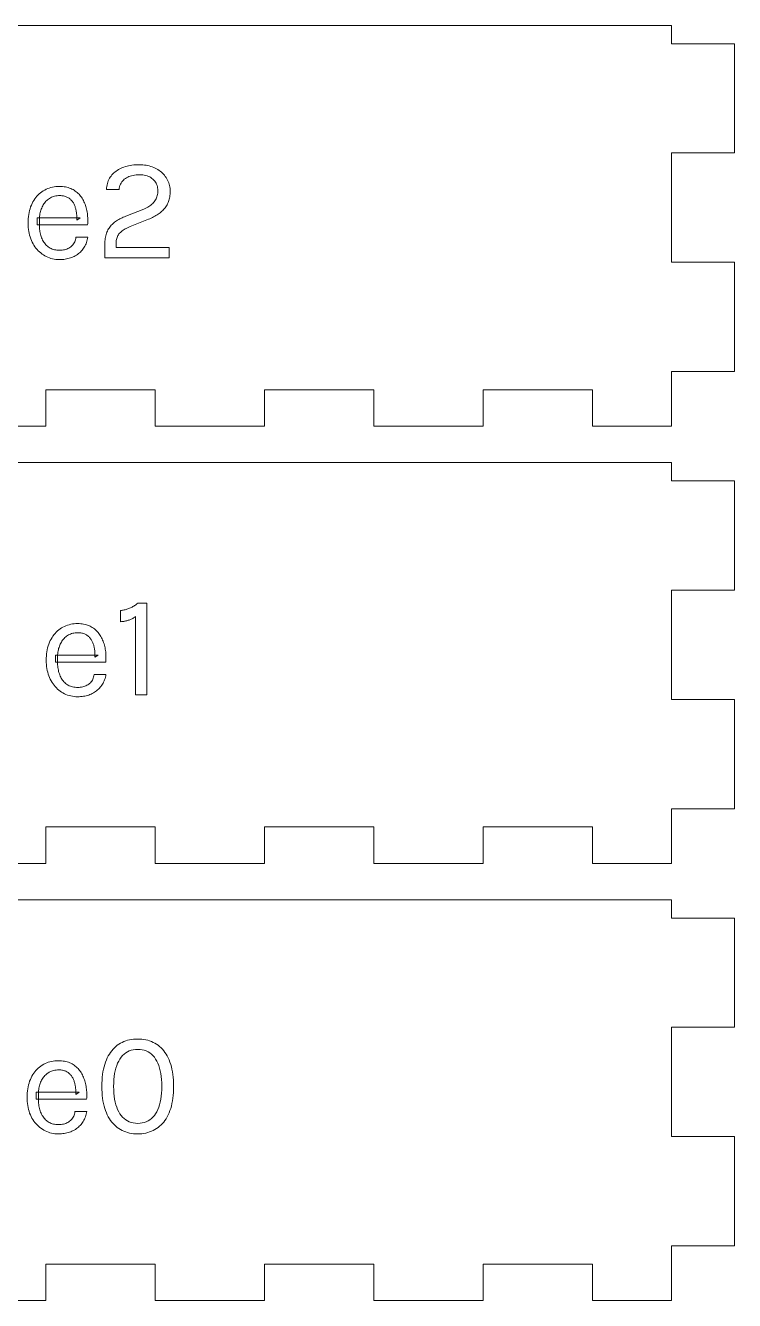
# Model space of a CAD drawing. Extents: x 3 to 334, y 3 to 234.
# Drawn here: x 276 to 334.4, y 3 to 108 of the extents above; entities that cross this region are included whole.
import ezdxf

# ---------------------------------------------------------------- set-up
doc = ezdxf.new("R2010")
doc.units = 0
doc.layers.get('0').update_dxf_attribs({"lineweight": 0})

msp = doc.modelspace()

# ---------------------------------------------------------------- linework, layer by layer
for p, q in [((329.202, 108), (217.196, 108)), ((329.202, 106.5), (329.202, 108)), ((334.398, 106.5), (329.202, 106.5)), ((334.398, 97.5), (334.398, 106.5)), ((329.202, 88.5), (329.202, 97.5)), ((329.202, 97.5), (334.398, 97.5)), ((282.994, 95.511), (283.06, 95.604)), ((283.06, 95.604), (283.132, 95.693)), ((283.132, 95.693), (283.208, 95.778)), ((283.208, 95.778), (283.29, 95.858)), ((283.29, 95.858), (283.376, 95.934)), ((283.376, 95.934), (283.467, 96.005)), ((283.467, 96.005), (283.564, 96.072)), ((283.564, 96.072), (283.665, 96.135)), ((283.665, 96.135), (283.772, 96.193)), ((283.772, 96.193), (283.883, 96.247)), ((283.883, 96.247), (283.999, 96.297)), ((283.999, 96.297), (284.12, 96.342)), ((284.12, 96.342), (284.245, 96.382)), ((284.245, 96.382), (284.373, 96.418)), ((284.373, 96.418), (284.506, 96.449)), ((284.531, 95.558), (284.428, 95.512)), ((284.506, 96.449), (284.643, 96.475)), ((284.639, 95.597), (284.531, 95.558)), ((284.753, 95.63), (284.639, 95.597)), ((284.643, 96.475), (284.783, 96.496)), ((284.872, 95.658), (284.753, 95.63)), ((284.783, 96.496), (284.928, 96.513)), ((284.995, 95.679), (284.872, 95.658)), ((284.928, 96.513), (285.076, 96.525)), ((285.124, 95.694), (284.995, 95.679)), ((285.076, 96.525), (285.229, 96.532)), ((285.258, 95.703), (285.124, 95.694)), ((285.229, 96.532), (285.385, 96.534)), ((285.397, 95.706), (285.258, 95.703)), ((285.385, 96.534), (285.385, 96.534)), ((285.385, 96.534), (285.529, 96.531)), ((285.537, 95.702), (285.397, 95.706)), ((285.397, 95.706), (285.397, 95.706)), ((285.529, 96.531), (285.67, 96.523)), ((285.67, 95.691), (285.537, 95.702)), ((285.67, 96.523), (285.807, 96.509)), ((285.797, 95.673), (285.67, 95.691)), ((285.918, 95.647), (285.797, 95.673)), ((285.807, 96.509), (285.942, 96.489)), ((286.032, 95.614), (285.918, 95.647)), ((285.942, 96.489), (286.074, 96.463)), ((286.141, 95.574), (286.032, 95.614)), ((286.074, 96.463), (286.202, 96.432)), ((286.242, 95.527), (286.141, 95.574)), ((286.202, 96.432), (286.328, 96.396)), ((286.328, 96.396), (286.451, 96.354)), ((286.451, 96.354), (286.571, 96.306)), ((286.571, 96.306), (286.687, 96.252)), ((286.687, 96.252), (286.8, 96.193)), ((286.8, 96.193), (286.908, 96.131)), ((286.908, 96.131), (287.011, 96.064)), ((287.011, 96.064), (287.109, 95.992)), ((287.109, 95.992), (287.202, 95.917)), ((287.202, 95.917), (287.291, 95.837)), ((287.291, 95.837), (287.375, 95.753)), ((287.375, 95.753), (287.453, 95.664)), ((287.453, 95.664), (287.527, 95.572)), ((287.527, 95.572), (287.596, 95.475)), ((277.599, 94.452), (277.721, 94.514)), ((277.721, 94.514), (277.846, 94.568)), ((277.846, 94.568), (277.975, 94.615)), ((277.975, 94.615), (278.106, 94.655)), ((278.106, 94.655), (278.242, 94.688)), ((278.242, 94.688), (278.38, 94.713)), ((278.38, 94.713), (278.522, 94.731)), ((278.522, 94.731), (278.667, 94.742)), ((278.667, 94.742), (278.815, 94.746)), ((278.815, 94.746), (278.815, 94.746)), ((278.815, 94.746), (278.944, 94.743)), ((278.944, 94.743), (279.069, 94.735)), ((279.069, 94.735), (279.19, 94.722)), ((279.19, 94.722), (279.308, 94.704)), ((279.308, 94.704), (279.421, 94.68)), ((279.421, 94.68), (279.531, 94.651)), ((279.531, 94.651), (279.637, 94.617)), ((279.637, 94.617), (279.739, 94.577)), ((279.739, 94.577), (279.837, 94.532)), ((279.837, 94.532), (279.931, 94.482)), ((282.673, 94.494), (282.685, 94.623)), ((282.685, 94.623), (282.702, 94.748)), ((282.702, 94.748), (282.726, 94.869)), ((282.726, 94.869), (282.755, 94.986)), ((282.755, 94.986), (282.791, 95.099)), ((282.791, 95.099), (282.833, 95.208)), ((282.833, 95.208), (282.88, 95.313)), ((282.88, 95.313), (282.934, 95.414)), ((282.934, 95.414), (282.994, 95.511)), ((283.734, 94.612), (283.717, 94.494)), ((283.759, 94.724), (283.734, 94.612)), ((283.792, 94.83), (283.759, 94.724)), ((283.832, 94.93), (283.792, 94.83)), ((283.88, 95.024), (283.832, 94.93)), ((283.936, 95.112), (283.88, 95.024)), ((283.999, 95.194), (283.936, 95.112)), ((284.07, 95.27), (283.999, 95.194)), ((284.149, 95.339), (284.07, 95.27)), ((284.236, 95.403), (284.149, 95.339)), ((284.329, 95.461), (284.236, 95.403)), ((284.428, 95.512), (284.329, 95.461)), ((286.338, 95.472), (286.242, 95.527)), ((286.427, 95.41), (286.338, 95.472)), ((286.51, 95.34), (286.427, 95.41)), ((286.586, 95.265), (286.51, 95.34)), ((286.654, 95.185), (286.586, 95.265)), ((286.714, 95.102), (286.654, 95.185)), ((286.766, 95.014), (286.714, 95.102)), ((286.809, 94.921), (286.766, 95.014)), ((286.845, 94.825), (286.809, 94.921)), ((286.873, 94.725), (286.845, 94.825)), ((286.893, 94.62), (286.873, 94.725)), ((286.905, 94.511), (286.893, 94.62)), ((286.909, 94.398), (286.905, 94.511)), ((287.596, 95.475), (287.659, 95.375)), ((287.659, 95.375), (287.716, 95.271)), ((287.716, 95.271), (287.766, 95.165)), ((287.766, 95.165), (287.809, 95.055)), ((287.809, 95.055), (287.846, 94.943)), ((287.846, 94.943), (287.876, 94.828)), ((287.876, 94.828), (287.899, 94.71)), ((287.899, 94.71), (287.916, 94.589)), ((287.916, 94.589), (287.926, 94.465)), ((276.559, 93.342), (276.629, 93.474)), ((276.629, 93.474), (276.704, 93.601)), ((276.704, 93.601), (276.783, 93.72)), ((276.783, 93.72), (276.868, 93.834)), ((276.868, 93.834), (276.957, 93.941)), ((276.957, 93.941), (277.052, 94.042)), ((277.052, 94.042), (277.152, 94.137)), ((277.152, 94.137), (277.256, 94.225)), ((277.256, 94.225), (277.366, 94.307)), ((277.366, 94.307), (277.48, 94.383)), ((277.48, 94.383), (277.599, 94.452)), ((277.635, 93.454), (277.578, 93.382)), ((277.697, 93.523), (277.635, 93.454)), ((277.762, 93.588), (277.697, 93.523)), ((277.831, 93.65), (277.762, 93.588)), ((277.903, 93.708), (277.831, 93.65)), ((277.979, 93.762), (277.903, 93.708)), ((278.059, 93.81), (277.979, 93.762)), ((278.143, 93.852), (278.059, 93.81)), ((278.23, 93.888), (278.143, 93.852)), ((278.32, 93.919), (278.23, 93.888)), ((278.414, 93.945), (278.32, 93.919)), ((278.512, 93.965), (278.414, 93.945)), ((278.614, 93.979), (278.512, 93.965)), ((278.719, 93.987), (278.614, 93.979)), ((278.827, 93.99), (278.719, 93.987)), ((278.913, 93.988), (278.827, 93.99)), ((278.827, 93.99), (278.827, 93.99)), ((278.996, 93.983), (278.913, 93.988)), ((279.076, 93.974), (278.996, 93.983)), ((279.153, 93.961), (279.076, 93.974)), ((279.226, 93.945), (279.153, 93.961)), ((279.297, 93.925), (279.226, 93.945)), ((279.364, 93.902), (279.297, 93.925)), ((279.428, 93.875), (279.364, 93.902)), ((279.489, 93.844), (279.428, 93.875)), ((279.547, 93.81), (279.489, 93.844)), ((279.602, 93.773), (279.547, 93.81)), ((279.655, 93.733), (279.602, 93.773)), ((279.705, 93.691), (279.655, 93.733)), ((279.753, 93.647), (279.705, 93.691)), ((279.798, 93.601), (279.753, 93.647)), ((279.84, 93.552), (279.798, 93.601)), ((279.88, 93.501), (279.84, 93.552)), ((279.918, 93.447), (279.88, 93.501)), ((279.931, 94.482), (280.022, 94.427)), ((280.022, 94.427), (280.109, 94.369)), ((280.109, 94.369), (280.192, 94.307)), ((280.192, 94.307), (280.272, 94.241)), ((280.272, 94.241), (280.348, 94.171)), ((280.348, 94.171), (280.421, 94.098)), ((280.421, 94.098), (280.49, 94.021)), ((280.49, 94.021), (280.555, 93.941)), ((280.555, 93.941), (280.617, 93.856)), ((280.617, 93.856), (280.675, 93.768)), ((280.675, 93.768), (280.73, 93.677)), ((280.73, 93.677), (280.781, 93.583)), ((280.781, 93.583), (280.829, 93.487)), ((280.829, 93.487), (280.873, 93.389)), ((283.717, 94.494), (282.673, 94.494)), ((283.717, 94.494), (283.717, 94.494)), ((286.561, 93.414), (286.621, 93.486)), ((286.621, 93.486), (286.676, 93.561)), ((286.676, 93.561), (286.725, 93.64)), ((286.725, 93.64), (286.768, 93.722)), ((286.768, 93.722), (286.806, 93.808)), ((286.806, 93.808), (286.837, 93.897)), ((286.837, 93.897), (286.863, 93.99)), ((286.863, 93.99), (286.883, 94.087)), ((286.883, 94.087), (286.898, 94.187)), ((286.898, 94.187), (286.906, 94.291)), ((286.906, 94.291), (286.909, 94.398)), ((286.909, 94.398), (286.909, 94.398)), ((287.791, 93.503), (287.754, 93.412)), ((287.823, 93.597), (287.791, 93.503)), ((287.851, 93.694), (287.823, 93.597)), ((287.875, 93.793), (287.851, 93.694)), ((287.895, 93.896), (287.875, 93.793)), ((287.91, 94.002), (287.895, 93.896)), ((287.921, 94.111), (287.91, 94.002)), ((287.927, 94.223), (287.921, 94.111)), ((287.926, 94.465), (287.929, 94.338)), ((287.929, 94.338), (287.927, 94.223)), ((287.929, 94.338), (287.929, 94.338)), ((276.253, 92.263), (276.277, 92.433)), ((276.277, 92.433), (276.307, 92.598)), ((276.307, 92.598), (276.344, 92.757)), ((276.344, 92.757), (276.388, 92.911)), ((276.388, 92.911), (276.438, 93.06)), ((276.438, 93.06), (276.495, 93.204)), ((276.495, 93.204), (276.559, 93.342)), ((277.206, 92.489), (277.189, 92.389)), ((277.226, 92.588), (277.206, 92.489)), ((277.25, 92.685), (277.226, 92.588)), ((277.278, 92.78), (277.25, 92.685)), ((277.31, 92.874), (277.278, 92.78)), ((277.345, 92.967), (277.31, 92.874)), ((277.384, 93.057), (277.345, 92.967)), ((277.427, 93.144), (277.384, 93.057)), ((277.474, 93.226), (277.427, 93.144)), ((277.524, 93.306), (277.474, 93.226)), ((277.578, 93.382), (277.524, 93.306)), ((279.953, 93.391), (279.918, 93.447)), ((279.985, 93.333), (279.953, 93.391)), ((280.015, 93.273), (279.985, 93.333)), ((280.044, 93.212), (280.015, 93.273)), ((280.07, 93.15), (280.044, 93.212)), ((280.094, 93.086), (280.07, 93.15)), ((280.116, 93.022), (280.094, 93.086)), ((280.137, 92.956), (280.116, 93.022)), ((280.155, 92.889), (280.137, 92.956)), ((280.171, 92.821), (280.155, 92.889)), ((280.186, 92.752), (280.171, 92.821)), ((280.198, 92.682), (280.186, 92.752)), ((280.209, 92.611), (280.198, 92.682)), ((280.218, 92.54), (280.209, 92.611)), ((280.226, 92.47), (280.218, 92.54)), ((280.232, 92.399), (280.226, 92.47)), ((280.873, 93.389), (280.914, 93.289)), ((280.914, 93.289), (280.952, 93.186)), ((280.952, 93.186), (280.986, 93.081)), ((280.986, 93.081), (281.017, 92.973)), ((281.017, 92.973), (281.044, 92.863)), ((281.044, 92.863), (281.068, 92.751)), ((281.068, 92.751), (281.089, 92.637)), ((281.089, 92.637), (281.106, 92.523)), ((281.106, 92.523), (281.121, 92.407)), ((281.121, 92.407), (281.132, 92.291)), ((284.269, 92.298), (285.757, 92.886)), ((285.757, 92.886), (285.87, 92.934)), ((285.87, 92.934), (285.976, 92.985)), ((285.976, 92.985), (286.077, 93.038)), ((286.077, 93.038), (286.172, 93.094)), ((286.172, 93.094), (286.261, 93.153)), ((286.261, 93.153), (286.345, 93.214)), ((286.345, 93.214), (286.422, 93.278)), ((286.422, 93.278), (286.494, 93.345)), ((286.494, 93.345), (286.561, 93.414)), ((286.846, 92.401), (286.755, 92.345)), ((286.933, 92.459), (286.846, 92.401)), ((287.017, 92.519), (286.933, 92.459)), ((287.098, 92.58), (287.017, 92.519)), ((287.176, 92.644), (287.098, 92.58)), ((287.25, 92.71), (287.176, 92.644)), ((287.321, 92.778), (287.25, 92.71)), ((287.388, 92.849), (287.321, 92.778)), ((287.451, 92.922), (287.388, 92.849)), ((287.511, 92.998), (287.451, 92.922)), ((287.567, 93.076), (287.511, 92.998)), ((287.619, 93.156), (287.567, 93.076)), ((287.668, 93.239), (287.619, 93.156)), ((287.713, 93.324), (287.668, 93.239)), ((287.754, 93.412), (287.713, 93.324)), ((276.223, 91.722), (276.227, 91.908)), ((276.227, 91.548), (276.223, 91.722)), ((276.223, 91.722), (276.223, 91.722)), ((276.227, 91.908), (276.237, 92.088)), ((276.237, 91.377), (276.227, 91.548)), ((276.237, 92.088), (276.253, 92.263)), ((276.254, 91.211), (276.237, 91.377)), ((276.979, 91.578), (276.979, 92.154)), ((276.979, 92.154), (280.513, 92.154)), ((281.131, 91.578), (276.979, 91.578)), ((277.161, 92.08), (277.159, 91.974)), ((277.159, 91.974), (277.159, 91.974)), ((277.159, 91.974), (277.159, 91.59)), ((277.159, 91.59), (277.161, 91.471)), ((277.167, 92.185), (277.161, 92.08)), ((277.161, 91.471), (277.167, 91.355)), ((277.176, 92.288), (277.167, 92.185)), ((277.167, 91.355), (277.176, 91.241)), ((277.189, 92.389), (277.176, 92.288)), ((280.236, 92.328), (280.232, 92.399)), ((280.24, 92.257), (280.236, 92.328)), ((280.513, 92.154), (280.237, 91.974)), ((280.237, 91.974), (280.24, 92.045)), ((280.241, 92.186), (280.24, 92.257)), ((280.24, 92.045), (280.241, 92.116)), ((280.241, 92.116), (280.241, 92.186)), ((281.139, 91.699), (281.131, 91.578)), ((281.131, 91.578), (281.131, 91.578)), ((281.132, 92.291), (281.139, 92.174)), ((281.139, 92.174), (281.144, 92.057)), ((281.144, 91.819), (281.139, 91.699)), ((281.144, 92.057), (281.146, 91.938)), ((281.146, 91.938), (281.144, 91.819)), ((282.898, 91.323), (282.952, 91.4)), ((282.952, 91.4), (283.011, 91.475)), ((283.011, 91.475), (283.072, 91.546)), ((283.072, 91.546), (283.138, 91.614)), ((283.138, 91.614), (283.206, 91.679)), ((283.206, 91.679), (283.279, 91.741)), ((283.279, 91.741), (283.354, 91.8)), ((283.354, 91.8), (283.433, 91.857)), ((283.433, 91.857), (283.515, 91.912)), ((283.515, 91.912), (283.599, 91.966)), ((283.599, 91.966), (283.686, 92.018)), ((283.686, 92.018), (283.776, 92.069)), ((283.776, 92.069), (283.869, 92.118)), ((283.869, 92.118), (283.965, 92.165)), ((283.965, 92.165), (284.064, 92.211)), ((284.064, 92.211), (284.165, 92.255)), ((284.165, 92.255), (284.269, 92.298)), ((284.269, 92.298), (284.269, 92.298)), ((284.517, 91.389), (284.41, 91.342)), ((284.629, 91.434), (284.517, 91.389)), ((286.153, 92.046), (284.629, 91.434)), ((286.261, 92.091), (286.153, 92.046)), ((286.153, 92.046), (286.153, 92.046)), ((286.366, 92.138), (286.261, 92.091)), ((286.468, 92.187), (286.366, 92.138)), ((286.566, 92.238), (286.468, 92.187)), ((286.662, 92.29), (286.566, 92.238)), ((286.755, 92.345), (286.662, 92.29)), ((276.277, 91.049), (276.254, 91.211)), ((276.308, 90.891), (276.277, 91.049)), ((276.345, 90.737), (276.308, 90.891)), ((276.389, 90.587), (276.345, 90.737)), ((276.44, 90.441), (276.389, 90.587)), ((276.498, 90.3), (276.44, 90.441)), ((276.562, 90.162), (276.498, 90.3)), ((277.176, 91.241), (277.188, 91.13)), ((277.188, 91.13), (277.205, 91.022)), ((277.205, 91.022), (277.225, 90.915)), ((277.225, 90.915), (277.249, 90.812)), ((277.249, 90.812), (277.276, 90.711)), ((277.276, 90.711), (277.307, 90.612)), ((277.307, 90.612), (277.342, 90.516)), ((277.342, 90.516), (277.381, 90.423)), ((277.381, 90.423), (277.423, 90.334)), ((277.423, 90.334), (277.468, 90.249)), ((280.099, 90.264), (280.129, 90.357)), ((280.129, 90.357), (280.153, 90.455)), ((280.153, 90.455), (280.171, 90.558)), ((280.171, 90.558), (280.171, 90.558)), ((280.171, 90.558), (281.143, 90.558)), ((281.098, 90.336), (281.069, 90.23)), ((281.123, 90.446), (281.098, 90.336)), ((281.143, 90.558), (281.123, 90.446)), ((282.55, 90.235), (282.56, 90.355)), ((282.56, 90.355), (282.575, 90.471)), ((282.575, 90.471), (282.594, 90.582)), ((282.594, 90.582), (282.618, 90.689)), ((282.618, 90.689), (282.646, 90.792)), ((282.646, 90.792), (282.678, 90.89)), ((282.678, 90.89), (282.714, 90.984)), ((282.714, 90.984), (282.754, 91.074)), ((282.754, 91.074), (282.799, 91.16)), ((282.799, 91.16), (282.846, 91.243)), ((282.846, 91.243), (282.898, 91.323)), ((283.503, 90.372), (283.489, 90.282)), ((283.523, 90.459), (283.503, 90.372)), ((283.549, 90.541), (283.523, 90.459)), ((283.581, 90.621), (283.549, 90.541)), ((283.618, 90.696), (283.581, 90.621)), ((283.662, 90.768), (283.618, 90.696)), ((283.71, 90.836), (283.662, 90.768)), ((283.765, 90.9), (283.71, 90.836)), ((283.826, 90.962), (283.765, 90.9)), ((283.892, 91.021), (283.826, 90.962)), ((283.964, 91.079), (283.892, 91.021)), ((284.042, 91.135), (283.964, 91.079)), ((284.125, 91.189), (284.042, 91.135)), ((284.214, 91.242), (284.125, 91.189)), ((284.31, 91.293), (284.214, 91.242)), ((284.41, 91.342), (284.31, 91.293)), ((276.632, 90.029), (276.562, 90.162)), ((276.708, 89.903), (276.632, 90.029)), ((276.788, 89.782), (276.708, 89.903)), ((276.873, 89.667), (276.788, 89.782)), ((276.963, 89.558), (276.873, 89.667)), ((277.058, 89.455), (276.963, 89.558)), ((277.157, 89.358), (277.058, 89.455)), ((277.262, 89.267), (277.157, 89.358)), ((277.372, 89.182), (277.262, 89.267)), ((277.468, 90.249), (277.518, 90.168)), ((277.518, 90.168), (277.571, 90.091)), ((277.571, 90.091), (277.628, 90.018)), ((277.628, 90.018), (277.688, 89.949)), ((277.688, 89.949), (277.752, 89.884)), ((277.752, 89.884), (277.82, 89.823)), ((277.82, 89.823), (277.891, 89.766)), ((277.891, 89.766), (277.966, 89.714)), ((277.966, 89.714), (278.045, 89.667)), ((278.045, 89.667), (278.128, 89.625)), ((278.128, 89.625), (278.215, 89.589)), ((278.215, 89.589), (278.305, 89.559)), ((278.305, 89.559), (278.4, 89.534)), ((278.4, 89.534), (278.498, 89.515)), ((278.498, 89.515), (278.6, 89.501)), ((278.6, 89.501), (278.706, 89.493)), ((278.706, 89.493), (278.815, 89.49)), ((278.815, 89.49), (278.925, 89.493)), ((278.815, 89.49), (278.815, 89.49)), ((278.925, 89.493), (279.03, 89.501)), ((279.03, 89.501), (279.132, 89.514)), ((279.132, 89.514), (279.23, 89.533)), ((279.23, 89.533), (279.324, 89.558)), ((279.324, 89.558), (279.414, 89.587)), ((279.414, 89.587), (279.499, 89.622)), ((279.499, 89.622), (279.581, 89.663)), ((279.581, 89.663), (279.659, 89.709)), ((279.659, 89.709), (279.733, 89.76)), ((279.733, 89.76), (279.802, 89.817)), ((279.802, 89.817), (279.866, 89.878)), ((279.866, 89.878), (279.924, 89.945)), ((279.924, 89.945), (279.976, 90.017)), ((279.976, 90.017), (280.023, 90.094)), ((280.023, 90.094), (280.064, 90.177)), ((280.064, 90.177), (280.099, 90.264)), ((280.453, 89.278), (280.374, 89.213)), ((280.529, 89.347), (280.453, 89.278)), ((280.601, 89.42), (280.529, 89.347)), ((280.67, 89.497), (280.601, 89.42)), ((280.735, 89.577), (280.67, 89.497)), ((280.797, 89.661), (280.735, 89.577)), ((280.853, 89.748), (280.797, 89.661)), ((280.905, 89.838), (280.853, 89.748)), ((280.953, 89.931), (280.905, 89.838)), ((280.996, 90.028), (280.953, 89.931)), ((281.035, 90.127), (280.996, 90.028)), ((281.069, 90.23), (281.035, 90.127)), ((282.541, 89.982), (282.543, 90.111)), ((282.541, 88.866), (282.541, 89.982)), ((282.543, 90.111), (282.55, 90.235)), ((283.48, 90.188), (283.477, 90.09)), ((283.477, 90.09), (283.477, 90.09)), ((283.477, 90.09), (283.477, 89.73)), ((283.477, 89.73), (287.857, 89.73)), ((283.489, 90.282), (283.48, 90.188)), ((287.857, 89.73), (287.857, 88.866)), ((277.486, 89.103), (277.372, 89.182)), ((277.605, 89.031), (277.486, 89.103)), ((277.727, 88.966), (277.605, 89.031)), ((277.852, 88.909), (277.727, 88.966)), ((277.98, 88.859), (277.852, 88.909)), ((278.111, 88.817), (277.98, 88.859)), ((278.245, 88.783), (278.111, 88.817)), ((278.383, 88.756), (278.245, 88.783)), ((278.524, 88.737), (278.383, 88.756)), ((278.668, 88.726), (278.524, 88.737)), ((278.815, 88.722), (278.668, 88.726)), ((278.938, 88.724), (278.815, 88.722)), ((278.815, 88.722), (278.815, 88.722)), ((278.815, 88.722), (278.815, 88.722)), ((279.057, 88.731), (278.938, 88.724)), ((279.175, 88.742), (279.057, 88.731)), ((279.289, 88.758), (279.175, 88.742)), ((279.402, 88.778), (279.289, 88.758)), ((279.511, 88.802), (279.402, 88.778)), ((279.619, 88.831), (279.511, 88.802)), ((279.723, 88.864), (279.619, 88.831)), ((279.826, 88.902), (279.723, 88.864)), ((279.925, 88.944), (279.826, 88.902)), ((280.022, 88.99), (279.925, 88.944)), ((280.115, 89.04), (280.022, 88.99)), ((280.205, 89.094), (280.115, 89.04)), ((280.291, 89.152), (280.205, 89.094)), ((280.374, 89.213), (280.291, 89.152)), ((287.857, 88.866), (282.541, 88.866)), ((287.857, 88.866), (287.857, 88.866)), ((334.398, 88.5), (329.202, 88.5)), ((334.398, 79.5), (334.398, 88.5)), ((329.202, 78), (329.202, 79.5)), ((329.202, 79.5), (334.398, 79.5)), ((277.699, 75), (277.699, 78)), ((277.699, 78), (286.699, 78)), ((286.699, 78), (286.699, 75)), ((295.699, 75), (295.699, 78)), ((295.699, 78), (304.699, 78)), ((304.699, 78), (304.699, 75)), ((313.699, 75), (313.699, 78)), ((313.699, 78), (322.699, 78)), ((322.699, 78), (322.699, 75)), ((329.202, 75), (329.202, 78)), ((268.699, 75), (277.699, 75)), ((286.699, 75), (295.699, 75)), ((304.699, 75), (313.699, 75)), ((322.699, 75), (329.202, 75)), ((329.202, 72), (217.196, 72)), ((329.202, 70.5), (329.202, 72)), ((334.398, 70.5), (329.202, 70.5)), ((334.398, 61.5), (334.398, 70.5)), ((329.202, 52.5), (329.202, 61.5)), ((329.202, 61.5), (334.398, 61.5)), ((283.994, 59.839), (284.068, 59.855)), ((284.068, 59.855), (284.142, 59.872)), ((284.142, 59.872), (284.216, 59.891)), ((284.216, 59.891), (284.289, 59.911)), ((284.289, 59.911), (284.362, 59.934)), ((284.362, 59.934), (284.435, 59.958)), ((284.435, 59.958), (284.507, 59.984)), ((284.507, 59.984), (284.578, 60.012)), ((284.578, 60.012), (284.649, 60.042)), ((284.649, 60.042), (284.72, 60.075)), ((284.72, 60.075), (284.789, 60.11)), ((284.789, 60.11), (284.859, 60.147)), ((284.859, 60.147), (284.927, 60.188)), ((284.927, 60.188), (284.995, 60.23)), ((284.995, 60.23), (285.062, 60.275)), ((285.062, 60.275), (285.128, 60.323)), ((285.128, 60.323), (285.194, 60.373)), ((285.194, 60.373), (285.259, 60.426)), ((285.259, 60.426), (285.259, 60.426)), ((285.259, 60.426), (286.015, 60.426)), ((285.259, 60.426), (285.259, 60.426)), ((286.015, 60.426), (286.015, 52.866)), ((283.843, 59.814), (283.919, 59.826)), ((283.843, 58.902), (283.843, 59.814)), ((283.907, 58.905), (283.843, 58.902)), ((283.843, 58.902), (283.843, 58.902)), ((283.97, 58.911), (283.907, 58.905)), ((283.919, 59.826), (283.994, 59.839)), ((284.034, 58.918), (283.97, 58.911)), ((284.097, 58.926), (284.034, 58.918)), ((284.16, 58.937), (284.097, 58.926)), ((284.224, 58.95), (284.16, 58.937)), ((284.287, 58.964), (284.224, 58.95)), ((284.35, 58.981), (284.287, 58.964)), ((284.413, 58.999), (284.35, 58.981)), ((284.476, 59.019), (284.413, 58.999)), ((284.539, 59.041), (284.476, 59.019)), ((284.601, 59.065), (284.539, 59.041)), ((284.663, 59.09), (284.601, 59.065)), ((284.724, 59.118), (284.663, 59.09)), ((284.784, 59.147), (284.724, 59.118)), ((284.844, 59.178), (284.784, 59.147)), ((284.904, 59.212), (284.844, 59.178)), ((284.963, 59.247), (284.904, 59.212)), ((285.021, 59.283), (284.963, 59.247)), ((285.079, 59.322), (285.021, 59.283)), ((285.079, 52.866), (285.079, 59.322)), ((278.277, 57.72), (278.362, 57.834)), ((278.362, 57.834), (278.451, 57.941)), ((278.451, 57.941), (278.546, 58.042)), ((278.546, 58.042), (278.646, 58.137)), ((278.646, 58.137), (278.75, 58.225)), ((278.75, 58.225), (278.86, 58.307)), ((278.86, 58.307), (278.974, 58.383)), ((278.974, 58.383), (279.093, 58.452)), ((279.093, 58.452), (279.215, 58.514)), ((279.215, 58.514), (279.34, 58.568)), ((279.34, 58.568), (279.469, 58.615)), ((279.473, 57.762), (279.397, 57.708)), ((279.469, 58.615), (279.6, 58.655)), ((279.553, 57.81), (279.473, 57.762)), ((279.637, 57.852), (279.553, 57.81)), ((279.6, 58.655), (279.736, 58.688)), ((279.724, 57.888), (279.637, 57.852)), ((279.814, 57.919), (279.724, 57.888)), ((279.736, 58.688), (279.874, 58.713)), ((279.908, 57.945), (279.814, 57.919)), ((279.874, 58.713), (280.016, 58.731)), ((280.006, 57.965), (279.908, 57.945)), ((280.108, 57.979), (280.006, 57.965)), ((280.016, 58.731), (280.161, 58.742)), ((280.213, 57.987), (280.108, 57.979)), ((280.161, 58.742), (280.309, 58.746)), ((280.321, 57.99), (280.213, 57.987)), ((280.309, 58.746), (280.309, 58.746)), ((280.309, 58.746), (280.438, 58.743)), ((280.407, 57.988), (280.321, 57.99)), ((280.321, 57.99), (280.321, 57.99)), ((280.49, 57.983), (280.407, 57.988)), ((280.438, 58.743), (280.563, 58.735)), ((280.57, 57.974), (280.49, 57.983)), ((280.563, 58.735), (280.684, 58.722)), ((280.647, 57.961), (280.57, 57.974)), ((280.72, 57.945), (280.647, 57.961)), ((280.684, 58.722), (280.802, 58.704)), ((280.791, 57.925), (280.72, 57.945)), ((280.858, 57.902), (280.791, 57.925)), ((280.802, 58.704), (280.915, 58.68)), ((280.922, 57.875), (280.858, 57.902)), ((280.915, 58.68), (281.025, 58.651)), ((280.983, 57.844), (280.922, 57.875)), ((281.041, 57.81), (280.983, 57.844)), ((281.025, 58.651), (281.131, 58.617)), ((281.096, 57.773), (281.041, 57.81)), ((281.149, 57.733), (281.096, 57.773)), ((281.131, 58.617), (281.233, 58.577)), ((281.233, 58.577), (281.331, 58.532)), ((281.331, 58.532), (281.425, 58.482)), ((281.425, 58.482), (281.516, 58.427)), ((281.516, 58.427), (281.603, 58.369)), ((281.603, 58.369), (281.686, 58.307)), ((281.686, 58.307), (281.766, 58.241)), ((281.766, 58.241), (281.842, 58.172)), ((281.842, 58.172), (281.915, 58.098)), ((281.915, 58.098), (281.984, 58.021)), ((281.984, 58.021), (282.049, 57.941)), ((282.049, 57.941), (282.111, 57.856)), ((282.111, 57.856), (282.169, 57.768)), ((282.169, 57.768), (282.224, 57.677)), ((277.801, 56.598), (277.838, 56.757)), ((277.838, 56.757), (277.882, 56.911)), ((277.882, 56.911), (277.932, 57.06)), ((277.932, 57.06), (277.989, 57.204)), ((277.989, 57.204), (278.053, 57.342)), ((278.053, 57.342), (278.123, 57.474)), ((278.123, 57.474), (278.198, 57.601)), ((278.198, 57.601), (278.277, 57.72)), ((278.772, 56.78), (278.744, 56.685)), ((278.804, 56.874), (278.772, 56.78)), ((278.839, 56.967), (278.804, 56.874)), ((278.878, 57.057), (278.839, 56.967)), ((278.921, 57.144), (278.878, 57.057)), ((278.968, 57.226), (278.921, 57.144)), ((279.018, 57.306), (278.968, 57.226)), ((279.072, 57.382), (279.018, 57.306)), ((279.129, 57.454), (279.072, 57.382)), ((279.191, 57.523), (279.129, 57.454)), ((279.256, 57.588), (279.191, 57.523)), ((279.325, 57.65), (279.256, 57.588)), ((279.397, 57.708), (279.325, 57.65)), ((281.199, 57.691), (281.149, 57.733)), ((281.247, 57.647), (281.199, 57.691)), ((281.292, 57.601), (281.247, 57.647)), ((281.334, 57.552), (281.292, 57.601)), ((281.374, 57.501), (281.334, 57.552)), ((281.412, 57.447), (281.374, 57.501)), ((281.447, 57.391), (281.412, 57.447)), ((281.479, 57.333), (281.447, 57.391)), ((281.509, 57.273), (281.479, 57.333)), ((281.538, 57.212), (281.509, 57.273)), ((281.564, 57.15), (281.538, 57.212)), ((281.588, 57.086), (281.564, 57.15)), ((281.61, 57.022), (281.588, 57.086)), ((281.631, 56.956), (281.61, 57.022)), ((281.649, 56.889), (281.631, 56.956)), ((281.665, 56.821), (281.649, 56.889)), ((281.68, 56.752), (281.665, 56.821)), ((281.692, 56.682), (281.68, 56.752)), ((282.224, 57.677), (282.275, 57.583)), ((282.275, 57.583), (282.323, 57.487)), ((282.323, 57.487), (282.367, 57.389)), ((282.367, 57.389), (282.408, 57.289)), ((282.408, 57.289), (282.446, 57.186)), ((282.446, 57.186), (282.48, 57.081)), ((282.48, 57.081), (282.511, 56.973)), ((282.511, 56.973), (282.538, 56.863)), ((282.538, 56.863), (282.562, 56.751)), ((282.562, 56.751), (282.583, 56.637)), ((277.717, 55.722), (277.721, 55.908)), ((277.721, 55.548), (277.717, 55.722)), ((277.717, 55.722), (277.717, 55.722)), ((277.721, 55.908), (277.731, 56.088)), ((277.731, 56.088), (277.747, 56.263)), ((277.747, 56.263), (277.771, 56.433)), ((277.771, 56.433), (277.801, 56.598)), ((278.473, 55.578), (278.473, 56.154)), ((278.473, 56.154), (282.007, 56.154)), ((278.655, 56.08), (278.653, 55.974)), ((278.653, 55.974), (278.653, 55.974)), ((278.653, 55.974), (278.653, 55.59)), ((278.661, 56.185), (278.655, 56.08)), ((278.67, 56.288), (278.661, 56.185)), ((278.683, 56.389), (278.67, 56.288)), ((278.7, 56.489), (278.683, 56.389)), ((278.72, 56.588), (278.7, 56.489)), ((278.744, 56.685), (278.72, 56.588)), ((281.703, 56.611), (281.692, 56.682)), ((281.712, 56.54), (281.703, 56.611)), ((281.72, 56.47), (281.712, 56.54)), ((281.726, 56.399), (281.72, 56.47)), ((281.73, 56.328), (281.726, 56.399)), ((281.734, 56.257), (281.73, 56.328)), ((282.007, 56.154), (281.731, 55.974)), ((281.731, 55.974), (281.734, 56.045)), ((281.735, 56.186), (281.734, 56.257)), ((281.734, 56.045), (281.735, 56.116)), ((281.735, 56.116), (281.735, 56.186)), ((282.583, 56.637), (282.6, 56.523)), ((282.6, 56.523), (282.615, 56.407)), ((282.615, 56.407), (282.626, 56.291)), ((282.633, 55.699), (282.625, 55.578)), ((282.626, 56.291), (282.633, 56.174)), ((282.633, 56.174), (282.638, 56.057)), ((282.638, 55.819), (282.633, 55.699)), ((282.638, 56.057), (282.64, 55.938)), ((282.64, 55.938), (282.638, 55.819)), ((277.731, 55.377), (277.721, 55.548)), ((277.748, 55.211), (277.731, 55.377)), ((277.771, 55.049), (277.748, 55.211)), ((277.802, 54.891), (277.771, 55.049)), ((277.839, 54.737), (277.802, 54.891)), ((277.883, 54.587), (277.839, 54.737)), ((282.625, 55.578), (278.473, 55.578)), ((278.653, 55.59), (278.655, 55.471)), ((278.655, 55.471), (278.661, 55.355)), ((278.661, 55.355), (278.67, 55.241)), ((278.67, 55.241), (278.682, 55.13)), ((278.682, 55.13), (278.699, 55.022)), ((278.699, 55.022), (278.719, 54.915)), ((278.719, 54.915), (278.743, 54.812)), ((278.743, 54.812), (278.77, 54.711)), ((278.77, 54.711), (278.801, 54.612)), ((278.801, 54.612), (278.836, 54.516)), ((282.625, 55.578), (282.625, 55.578)), ((277.934, 54.441), (277.883, 54.587)), ((277.992, 54.3), (277.934, 54.441)), ((278.056, 54.162), (277.992, 54.3)), ((278.126, 54.029), (278.056, 54.162)), ((278.202, 53.903), (278.126, 54.029)), ((278.282, 53.782), (278.202, 53.903)), ((278.367, 53.667), (278.282, 53.782)), ((278.457, 53.558), (278.367, 53.667)), ((278.552, 53.455), (278.457, 53.558)), ((278.836, 54.516), (278.875, 54.423)), ((278.875, 54.423), (278.917, 54.334)), ((278.917, 54.334), (278.962, 54.249)), ((278.962, 54.249), (279.012, 54.168)), ((279.012, 54.168), (279.065, 54.091)), ((279.065, 54.091), (279.122, 54.018)), ((279.122, 54.018), (279.182, 53.949)), ((279.182, 53.949), (279.246, 53.884)), ((279.246, 53.884), (279.314, 53.823)), ((279.314, 53.823), (279.385, 53.766)), ((279.385, 53.766), (279.46, 53.714)), ((279.46, 53.714), (279.539, 53.667)), ((279.539, 53.667), (279.622, 53.625)), ((279.622, 53.625), (279.709, 53.589)), ((279.709, 53.589), (279.799, 53.559)), ((279.799, 53.559), (279.894, 53.534)), ((280.724, 53.533), (280.818, 53.557)), ((280.818, 53.557), (280.908, 53.587)), ((280.908, 53.587), (280.993, 53.622)), ((280.993, 53.622), (281.075, 53.663)), ((281.075, 53.663), (281.153, 53.709)), ((281.153, 53.709), (281.227, 53.76)), ((281.227, 53.76), (281.296, 53.817)), ((281.296, 53.817), (281.36, 53.878)), ((281.36, 53.878), (281.418, 53.945)), ((281.418, 53.945), (281.47, 54.017)), ((281.47, 54.017), (281.517, 54.094)), ((281.517, 54.094), (281.558, 54.177)), ((281.558, 54.177), (281.593, 54.264)), ((281.593, 54.264), (281.623, 54.357)), ((281.623, 54.357), (281.647, 54.455)), ((281.647, 54.455), (281.665, 54.558)), ((281.665, 54.558), (281.665, 54.558)), ((281.665, 54.558), (282.637, 54.558)), ((282.229, 53.577), (282.164, 53.497)), ((282.291, 53.661), (282.229, 53.577)), ((282.347, 53.748), (282.291, 53.661)), ((282.399, 53.838), (282.347, 53.748)), ((282.447, 53.931), (282.399, 53.838)), ((282.49, 54.028), (282.447, 53.931)), ((282.529, 54.127), (282.49, 54.028)), ((282.563, 54.23), (282.529, 54.127)), ((282.592, 54.336), (282.563, 54.23)), ((282.617, 54.446), (282.592, 54.336)), ((282.637, 54.558), (282.617, 54.446)), ((278.651, 53.358), (278.552, 53.455)), ((278.756, 53.267), (278.651, 53.358)), ((278.866, 53.182), (278.756, 53.267)), ((278.98, 53.103), (278.866, 53.182)), ((279.099, 53.031), (278.98, 53.103)), ((279.221, 52.966), (279.099, 53.031)), ((279.346, 52.909), (279.221, 52.966)), ((279.474, 52.859), (279.346, 52.909)), ((279.605, 52.817), (279.474, 52.859)), ((279.739, 52.783), (279.605, 52.817)), ((279.877, 52.756), (279.739, 52.783)), ((280.018, 52.737), (279.877, 52.756)), ((279.894, 53.534), (279.992, 53.515)), ((279.992, 53.515), (280.094, 53.501)), ((280.162, 52.726), (280.018, 52.737)), ((280.094, 53.501), (280.2, 53.493)), ((280.309, 52.722), (280.162, 52.726)), ((280.2, 53.493), (280.309, 53.49)), ((280.309, 53.49), (280.419, 53.493)), ((280.309, 53.49), (280.309, 53.49)), ((280.432, 52.724), (280.309, 52.722)), ((280.309, 52.722), (280.309, 52.722)), ((280.309, 52.722), (280.309, 52.722)), ((280.419, 53.493), (280.524, 53.501)), ((280.551, 52.731), (280.432, 52.724)), ((280.524, 53.501), (280.626, 53.514)), ((280.669, 52.742), (280.551, 52.731)), ((280.626, 53.514), (280.724, 53.533)), ((280.783, 52.758), (280.669, 52.742)), ((280.896, 52.778), (280.783, 52.758)), ((281.005, 52.802), (280.896, 52.778)), ((281.113, 52.831), (281.005, 52.802)), ((281.217, 52.864), (281.113, 52.831)), ((281.32, 52.902), (281.217, 52.864)), ((281.419, 52.944), (281.32, 52.902)), ((281.516, 52.99), (281.419, 52.944)), ((281.609, 53.04), (281.516, 52.99)), ((281.699, 53.094), (281.609, 53.04)), ((281.785, 53.152), (281.699, 53.094)), ((281.868, 53.213), (281.785, 53.152)), ((281.947, 53.278), (281.868, 53.213)), ((282.023, 53.347), (281.947, 53.278)), ((282.095, 53.42), (282.023, 53.347)), ((282.164, 53.497), (282.095, 53.42)), ((286.015, 52.866), (285.079, 52.866)), ((334.398, 52.5), (329.202, 52.5)), ((334.398, 43.5), (334.398, 52.5)), ((329.202, 42), (329.202, 43.5)), ((329.202, 43.5), (334.398, 43.5)), ((277.699, 39), (277.699, 42)), ((277.699, 42), (286.699, 42)), ((286.699, 42), (286.699, 39)), ((295.699, 39), (295.699, 42)), ((295.699, 42), (304.699, 42)), ((304.699, 42), (304.699, 39)), ((313.699, 39), (313.699, 42)), ((313.699, 42), (322.699, 42)), ((322.699, 42), (322.699, 39)), ((329.202, 39), (329.202, 42)), ((268.699, 39), (277.699, 39)), ((286.699, 39), (295.699, 39)), ((304.699, 39), (313.699, 39)), ((322.699, 39), (329.202, 39)), ((329.202, 36), (217.196, 36)), ((329.202, 34.5), (329.202, 36)), ((334.398, 34.5), (329.202, 34.5)), ((334.398, 25.5), (334.398, 34.5)), ((329.202, 16.5), (329.202, 25.5)), ((329.202, 25.5), (334.398, 25.5)), ((283.702, 24.105), (283.837, 24.187)), ((283.837, 24.187), (283.976, 24.259)), ((283.976, 24.259), (284.12, 24.324)), ((284.12, 24.324), (284.269, 24.38)), ((284.269, 24.38), (284.421, 24.427)), ((284.421, 24.427), (284.579, 24.465)), ((284.579, 24.465), (284.741, 24.495)), ((284.741, 24.495), (284.907, 24.517)), ((284.907, 24.517), (285.078, 24.53)), ((285.078, 24.53), (285.253, 24.534)), ((285.253, 24.534), (285.253, 24.534)), ((285.253, 24.534), (285.427, 24.53)), ((285.427, 24.53), (285.597, 24.517)), ((285.597, 24.517), (285.763, 24.495)), ((285.763, 24.495), (285.924, 24.465)), ((285.924, 24.465), (286.081, 24.427)), ((286.081, 24.427), (286.234, 24.38)), ((286.234, 24.38), (286.382, 24.324)), ((286.382, 24.324), (286.526, 24.259)), ((286.526, 24.259), (286.666, 24.187)), ((286.666, 24.187), (286.801, 24.105)), ((282.747, 22.978), (282.83, 23.138)), ((282.83, 23.138), (282.918, 23.29)), ((282.918, 23.29), (283.012, 23.433)), ((283.012, 23.433), (283.113, 23.567)), ((283.113, 23.567), (283.219, 23.692)), ((283.219, 23.692), (283.331, 23.808)), ((283.331, 23.808), (283.449, 23.916)), ((283.449, 23.916), (283.573, 24.015)), ((283.573, 24.015), (283.702, 24.105)), ((284.005, 23.173), (283.89, 23.038)), ((284.13, 23.292), (284.005, 23.173)), ((284.263, 23.396), (284.13, 23.292)), ((284.406, 23.483), (284.263, 23.396)), ((284.557, 23.555), (284.406, 23.483)), ((284.718, 23.61), (284.557, 23.555)), ((284.887, 23.65), (284.718, 23.61)), ((285.066, 23.674), (284.887, 23.65)), ((285.253, 23.682), (285.066, 23.674)), ((285.443, 23.674), (285.253, 23.682)), ((285.253, 23.682), (285.253, 23.682)), ((285.623, 23.65), (285.443, 23.674)), ((285.794, 23.61), (285.623, 23.65)), ((285.956, 23.555), (285.794, 23.61)), ((286.108, 23.483), (285.956, 23.555)), ((286.251, 23.396), (286.108, 23.483)), ((286.385, 23.292), (286.251, 23.396)), ((286.509, 23.173), (286.385, 23.292)), ((286.624, 23.038), (286.509, 23.173)), ((286.801, 24.105), (286.931, 24.015)), ((286.931, 24.015), (287.056, 23.916)), ((287.056, 23.916), (287.174, 23.808)), ((287.174, 23.808), (287.286, 23.692)), ((287.286, 23.692), (287.393, 23.567)), ((287.393, 23.567), (287.493, 23.433)), ((287.493, 23.433), (287.588, 23.29)), ((287.588, 23.29), (287.677, 23.138)), ((287.677, 23.138), (287.759, 22.978)), ((276.968, 22.042), (277.068, 22.137)), ((277.068, 22.137), (277.172, 22.225)), ((277.172, 22.225), (277.282, 22.307)), ((277.282, 22.307), (277.396, 22.383)), ((277.396, 22.383), (277.515, 22.452)), ((277.515, 22.452), (277.637, 22.514)), ((277.637, 22.514), (277.762, 22.568)), ((277.762, 22.568), (277.891, 22.615)), ((277.891, 22.615), (278.022, 22.655)), ((278.022, 22.655), (278.158, 22.688)), ((278.158, 22.688), (278.296, 22.713)), ((278.296, 22.713), (278.438, 22.731)), ((278.438, 22.731), (278.583, 22.742)), ((278.583, 22.742), (278.731, 22.746)), ((278.731, 22.746), (278.731, 22.746)), ((278.731, 22.746), (278.86, 22.743)), ((278.86, 22.743), (278.985, 22.735)), ((278.985, 22.735), (279.106, 22.722)), ((279.106, 22.722), (279.224, 22.704)), ((279.224, 22.704), (279.337, 22.68)), ((279.337, 22.68), (279.447, 22.651)), ((279.447, 22.651), (279.553, 22.617)), ((279.553, 22.617), (279.655, 22.577)), ((279.655, 22.577), (279.753, 22.532)), ((279.753, 22.532), (279.847, 22.482)), ((279.847, 22.482), (279.938, 22.427)), ((279.938, 22.427), (280.025, 22.369)), ((280.025, 22.369), (280.108, 22.307)), ((280.108, 22.307), (280.188, 22.241)), ((280.188, 22.241), (280.264, 22.172)), ((280.264, 22.172), (280.337, 22.098)), ((280.337, 22.098), (280.406, 22.021)), ((282.434, 22.045), (282.482, 22.249)), ((282.482, 22.249), (282.537, 22.445)), ((282.537, 22.445), (282.6, 22.631)), ((282.6, 22.631), (282.67, 22.809)), ((282.67, 22.809), (282.747, 22.978)), ((283.457, 22.145), (283.401, 21.926)), ((283.523, 22.35), (283.457, 22.145)), ((283.6, 22.542), (283.523, 22.35)), ((283.686, 22.721), (283.6, 22.542)), ((283.783, 22.887), (283.686, 22.721)), ((283.89, 23.038), (283.783, 22.887)), ((286.729, 22.887), (286.624, 23.038)), ((286.825, 22.721), (286.729, 22.887)), ((286.911, 22.542), (286.825, 22.721)), ((286.986, 22.35), (286.911, 22.542)), ((287.052, 22.145), (286.986, 22.35)), ((287.107, 21.926), (287.052, 22.145)), ((287.759, 22.978), (287.836, 22.809)), ((287.836, 22.809), (287.906, 22.631)), ((287.906, 22.631), (287.969, 22.445)), ((287.969, 22.445), (288.024, 22.249)), ((288.024, 22.249), (288.072, 22.045)), ((276.304, 20.911), (276.354, 21.06)), ((276.354, 21.06), (276.411, 21.204)), ((276.411, 21.204), (276.475, 21.342)), ((276.475, 21.342), (276.545, 21.474)), ((276.545, 21.474), (276.62, 21.601)), ((276.62, 21.601), (276.699, 21.72)), ((276.699, 21.72), (276.784, 21.834)), ((276.784, 21.834), (276.873, 21.941)), ((276.873, 21.941), (276.968, 22.042)), ((277.3, 21.057), (277.261, 20.967)), ((277.343, 21.144), (277.3, 21.057)), ((277.39, 21.226), (277.343, 21.144)), ((277.44, 21.306), (277.39, 21.226)), ((277.494, 21.382), (277.44, 21.306)), ((277.551, 21.454), (277.494, 21.382)), ((277.613, 21.523), (277.551, 21.454)), ((277.678, 21.588), (277.613, 21.523)), ((277.747, 21.65), (277.678, 21.588)), ((277.819, 21.708), (277.747, 21.65)), ((277.895, 21.762), (277.819, 21.708)), ((277.975, 21.81), (277.895, 21.762)), ((278.059, 21.852), (277.975, 21.81)), ((278.146, 21.888), (278.059, 21.852)), ((278.236, 21.919), (278.146, 21.888)), ((278.33, 21.945), (278.236, 21.919)), ((278.428, 21.965), (278.33, 21.945)), ((278.53, 21.979), (278.428, 21.965)), ((278.635, 21.987), (278.53, 21.979)), ((278.743, 21.99), (278.635, 21.987)), ((278.829, 21.988), (278.743, 21.99)), ((278.743, 21.99), (278.743, 21.99)), ((278.912, 21.983), (278.829, 21.988)), ((278.992, 21.974), (278.912, 21.983)), ((279.069, 21.961), (278.992, 21.974)), ((279.142, 21.945), (279.069, 21.961)), ((279.213, 21.925), (279.142, 21.945)), ((279.28, 21.902), (279.213, 21.925)), ((279.344, 21.875), (279.28, 21.902)), ((279.405, 21.844), (279.344, 21.875)), ((279.463, 21.81), (279.405, 21.844)), ((279.518, 21.773), (279.463, 21.81)), ((279.571, 21.733), (279.518, 21.773)), ((279.621, 21.691), (279.571, 21.733)), ((279.669, 21.647), (279.621, 21.691)), ((279.714, 21.601), (279.669, 21.647)), ((279.756, 21.552), (279.714, 21.601)), ((279.796, 21.501), (279.756, 21.552)), ((279.834, 21.447), (279.796, 21.501)), ((279.869, 21.391), (279.834, 21.447)), ((279.901, 21.333), (279.869, 21.391)), ((279.931, 21.273), (279.901, 21.333)), ((279.96, 21.212), (279.931, 21.273)), ((279.986, 21.15), (279.96, 21.212)), ((280.01, 21.086), (279.986, 21.15)), ((280.032, 21.022), (280.01, 21.086)), ((280.053, 20.956), (280.032, 21.022)), ((280.406, 22.021), (280.471, 21.941)), ((280.471, 21.941), (280.533, 21.856)), ((280.533, 21.856), (280.591, 21.768)), ((280.591, 21.768), (280.646, 21.677)), ((280.646, 21.677), (280.697, 21.583)), ((280.697, 21.583), (280.745, 21.487)), ((280.745, 21.487), (280.789, 21.389)), ((280.789, 21.389), (280.83, 21.289)), ((280.83, 21.289), (280.868, 21.186)), ((280.868, 21.186), (280.902, 21.081)), ((280.902, 21.081), (280.933, 20.973)), ((282.305, 20.891), (282.316, 21.14)), ((282.316, 21.14), (282.334, 21.379)), ((282.334, 21.379), (282.36, 21.61)), ((282.36, 21.61), (282.393, 21.832)), ((282.393, 21.832), (282.434, 22.045)), ((283.294, 21.191), (283.278, 20.919)), ((283.319, 21.449), (283.294, 21.191)), ((283.355, 21.694), (283.319, 21.449)), ((283.401, 21.926), (283.355, 21.694)), ((287.153, 21.694), (287.107, 21.926)), ((287.188, 21.449), (287.153, 21.694)), ((287.213, 21.191), (287.188, 21.449)), ((287.228, 20.919), (287.213, 21.191)), ((288.072, 22.045), (288.113, 21.832)), ((288.113, 21.832), (288.146, 21.61)), ((288.146, 21.61), (288.172, 21.379)), ((288.172, 21.379), (288.19, 21.14)), ((288.19, 21.14), (288.202, 20.891)), ((276.143, 19.908), (276.153, 20.088)), ((276.153, 20.088), (276.169, 20.263)), ((276.169, 20.263), (276.193, 20.433)), ((276.193, 20.433), (276.223, 20.598)), ((276.223, 20.598), (276.26, 20.757)), ((276.26, 20.757), (276.304, 20.911)), ((276.895, 19.578), (276.895, 20.154)), ((276.895, 20.154), (280.429, 20.154)), ((277.077, 20.08), (277.075, 19.974)), ((277.075, 19.974), (277.075, 19.974)), ((277.075, 19.974), (277.075, 19.59)), ((277.083, 20.185), (277.077, 20.08)), ((277.092, 20.288), (277.083, 20.185)), ((277.105, 20.389), (277.092, 20.288)), ((277.122, 20.489), (277.105, 20.389)), ((277.142, 20.588), (277.122, 20.489)), ((277.166, 20.685), (277.142, 20.588)), ((277.194, 20.78), (277.166, 20.685)), ((277.226, 20.874), (277.194, 20.78)), ((277.261, 20.967), (277.226, 20.874)), ((280.071, 20.889), (280.053, 20.956)), ((280.087, 20.821), (280.071, 20.889)), ((280.102, 20.752), (280.087, 20.821)), ((280.114, 20.682), (280.102, 20.752)), ((280.125, 20.611), (280.114, 20.682)), ((280.134, 20.54), (280.125, 20.611)), ((280.142, 20.47), (280.134, 20.54)), ((280.148, 20.399), (280.142, 20.47)), ((280.152, 20.328), (280.148, 20.399)), ((280.156, 20.257), (280.152, 20.328)), ((280.429, 20.154), (280.153, 19.974)), ((280.153, 19.974), (280.156, 20.045)), ((280.157, 20.186), (280.156, 20.257)), ((280.156, 20.045), (280.157, 20.116)), ((280.157, 20.116), (280.157, 20.186)), ((280.933, 20.973), (280.96, 20.863)), ((280.96, 20.863), (280.984, 20.751)), ((280.984, 20.751), (281.005, 20.637)), ((281.005, 20.637), (281.022, 20.523)), ((281.022, 20.523), (281.037, 20.407)), ((281.037, 20.407), (281.048, 20.291)), ((281.048, 20.291), (281.055, 20.174)), ((281.055, 20.174), (281.06, 20.057)), ((281.06, 20.057), (281.062, 19.938)), ((282.301, 20.634), (282.305, 20.891)), ((282.305, 20.377), (282.301, 20.634)), ((282.301, 20.634), (282.301, 20.634)), ((282.316, 20.128), (282.305, 20.377)), ((282.334, 19.889), (282.316, 20.128)), ((283.278, 20.919), (283.273, 20.634)), ((283.273, 20.634), (283.273, 20.634)), ((283.273, 20.634), (283.278, 20.349)), ((283.278, 20.349), (283.294, 20.077)), ((283.294, 20.077), (283.319, 19.819)), ((287.188, 19.819), (287.213, 20.077)), ((287.213, 20.077), (287.228, 20.349)), ((287.233, 20.634), (287.228, 20.919)), ((287.228, 20.349), (287.233, 20.634)), ((287.233, 20.634), (287.233, 20.634)), ((288.19, 20.128), (288.172, 19.889)), ((288.202, 20.377), (288.19, 20.128)), ((288.202, 20.891), (288.205, 20.634)), ((288.205, 20.634), (288.202, 20.377)), ((288.205, 20.634), (288.205, 20.634)), ((276.139, 19.722), (276.143, 19.908)), ((276.143, 19.548), (276.139, 19.722)), ((276.139, 19.722), (276.139, 19.722)), ((276.153, 19.377), (276.143, 19.548)), ((276.17, 19.211), (276.153, 19.377)), ((276.193, 19.049), (276.17, 19.211)), ((276.224, 18.891), (276.193, 19.049)), ((281.047, 19.578), (276.895, 19.578)), ((277.075, 19.59), (277.077, 19.471)), ((277.077, 19.471), (277.083, 19.355)), ((277.083, 19.355), (277.092, 19.241)), ((277.092, 19.241), (277.104, 19.13)), ((277.104, 19.13), (277.121, 19.021)), ((277.121, 19.021), (277.141, 18.915)), ((277.141, 18.915), (277.165, 18.812)), ((281.055, 19.699), (281.047, 19.578)), ((281.047, 19.578), (281.047, 19.578)), ((281.06, 19.819), (281.055, 19.699)), ((281.062, 19.938), (281.06, 19.819)), ((282.36, 19.658), (282.334, 19.889)), ((282.393, 19.436), (282.36, 19.658)), ((282.434, 19.222), (282.393, 19.436)), ((282.482, 19.017), (282.434, 19.222)), ((282.537, 18.822), (282.482, 19.017)), ((283.319, 19.819), (283.355, 19.574)), ((283.355, 19.574), (283.401, 19.342)), ((283.401, 19.342), (283.457, 19.123)), ((283.457, 19.123), (283.523, 18.918)), ((283.523, 18.918), (283.6, 18.726)), ((286.911, 18.726), (286.986, 18.918)), ((286.986, 18.918), (287.052, 19.123)), ((287.052, 19.123), (287.107, 19.342)), ((287.107, 19.342), (287.153, 19.574)), ((287.153, 19.574), (287.188, 19.819)), ((288.024, 19.017), (287.969, 18.822)), ((288.072, 19.222), (288.024, 19.017)), ((288.113, 19.436), (288.072, 19.222)), ((288.146, 19.658), (288.113, 19.436)), ((288.172, 19.889), (288.146, 19.658)), ((276.261, 18.737), (276.224, 18.891)), ((276.305, 18.587), (276.261, 18.737)), ((276.356, 18.441), (276.305, 18.587)), ((276.414, 18.3), (276.356, 18.441)), ((276.478, 18.162), (276.414, 18.3)), ((276.548, 18.029), (276.478, 18.162)), ((276.624, 17.903), (276.548, 18.029)), ((276.704, 17.782), (276.624, 17.903)), ((277.165, 18.812), (277.192, 18.711)), ((277.192, 18.711), (277.223, 18.612)), ((277.223, 18.612), (277.258, 18.516)), ((277.258, 18.516), (277.297, 18.423)), ((277.297, 18.423), (277.339, 18.334)), ((277.339, 18.334), (277.384, 18.249)), ((277.384, 18.249), (277.434, 18.168)), ((277.434, 18.168), (277.487, 18.091)), ((277.487, 18.091), (277.544, 18.018)), ((277.544, 18.018), (277.604, 17.949)), ((277.604, 17.949), (277.668, 17.884)), ((277.668, 17.884), (277.736, 17.823)), ((279.718, 17.817), (279.782, 17.878)), ((279.782, 17.878), (279.84, 17.945)), ((279.84, 17.945), (279.892, 18.017)), ((279.892, 18.017), (279.939, 18.095)), ((279.939, 18.095), (279.98, 18.177)), ((279.98, 18.177), (280.015, 18.264)), ((280.015, 18.264), (280.045, 18.357)), ((280.045, 18.357), (280.069, 18.455)), ((280.069, 18.455), (280.087, 18.558)), ((280.087, 18.558), (280.087, 18.558)), ((280.087, 18.558), (281.059, 18.558)), ((280.869, 17.931), (280.821, 17.838)), ((280.912, 18.028), (280.869, 17.931)), ((280.951, 18.127), (280.912, 18.028)), ((280.985, 18.23), (280.951, 18.127)), ((281.014, 18.336), (280.985, 18.23)), ((281.039, 18.446), (281.014, 18.336)), ((281.059, 18.558), (281.039, 18.446)), ((282.6, 18.634), (282.537, 18.822)), ((282.67, 18.456), (282.6, 18.634)), ((282.747, 18.286), (282.67, 18.456)), ((282.83, 18.126), (282.747, 18.286)), ((282.918, 17.973), (282.83, 18.126)), ((283.012, 17.83), (282.918, 17.973)), ((283.6, 18.726), (283.686, 18.547)), ((283.686, 18.547), (283.783, 18.381)), ((283.783, 18.381), (283.89, 18.23)), ((283.89, 18.23), (284.005, 18.095)), ((284.005, 18.095), (284.13, 17.976)), ((284.13, 17.976), (284.263, 17.872)), ((284.263, 17.872), (284.406, 17.785)), ((286.108, 17.785), (286.251, 17.872)), ((286.251, 17.872), (286.385, 17.976)), ((286.385, 17.976), (286.509, 18.095)), ((286.509, 18.095), (286.624, 18.23)), ((286.624, 18.23), (286.729, 18.381)), ((286.729, 18.381), (286.825, 18.547)), ((286.825, 18.547), (286.911, 18.726)), ((287.588, 17.973), (287.493, 17.83)), ((287.677, 18.126), (287.588, 17.973)), ((287.759, 18.286), (287.677, 18.126)), ((287.836, 18.456), (287.759, 18.286)), ((287.906, 18.634), (287.836, 18.456)), ((287.969, 18.822), (287.906, 18.634)), ((276.789, 17.667), (276.704, 17.782)), ((276.879, 17.558), (276.789, 17.667)), ((276.974, 17.455), (276.879, 17.558)), ((277.073, 17.358), (276.974, 17.455)), ((277.178, 17.267), (277.073, 17.358)), ((277.288, 17.182), (277.178, 17.267)), ((277.402, 17.103), (277.288, 17.182)), ((277.521, 17.031), (277.402, 17.103)), ((277.643, 16.966), (277.521, 17.031)), ((277.768, 16.909), (277.643, 16.966)), ((277.736, 17.823), (277.807, 17.766)), ((277.896, 16.859), (277.768, 16.909)), ((277.807, 17.766), (277.882, 17.714)), ((277.882, 17.714), (277.961, 17.667)), ((278.027, 16.817), (277.896, 16.859)), ((277.961, 17.667), (278.044, 17.625)), ((278.161, 16.783), (278.027, 16.817)), ((278.044, 17.625), (278.131, 17.589)), ((278.131, 17.589), (278.221, 17.559)), ((278.221, 17.559), (278.316, 17.534)), ((278.316, 17.534), (278.414, 17.515)), ((278.414, 17.515), (278.516, 17.501)), ((278.516, 17.501), (278.622, 17.493)), ((278.622, 17.493), (278.731, 17.49)), ((278.731, 17.49), (278.841, 17.493)), ((278.731, 17.49), (278.731, 17.49)), ((278.841, 17.493), (278.946, 17.501)), ((278.946, 17.501), (279.048, 17.514)), ((279.048, 17.514), (279.146, 17.533)), ((279.146, 17.533), (279.24, 17.558)), ((279.24, 17.558), (279.33, 17.587)), ((279.427, 16.802), (279.318, 16.777)), ((279.33, 17.587), (279.415, 17.622)), ((279.415, 17.622), (279.497, 17.663)), ((279.535, 16.831), (279.427, 16.802)), ((279.497, 17.663), (279.575, 17.709)), ((279.639, 16.864), (279.535, 16.831)), ((279.575, 17.709), (279.649, 17.76)), ((279.742, 16.902), (279.639, 16.864)), ((279.649, 17.76), (279.718, 17.817)), ((279.841, 16.944), (279.742, 16.902)), ((279.938, 16.99), (279.841, 16.944)), ((280.031, 17.04), (279.938, 16.99)), ((280.121, 17.094), (280.031, 17.04)), ((280.207, 17.152), (280.121, 17.094)), ((280.29, 17.213), (280.207, 17.152)), ((280.369, 17.278), (280.29, 17.213)), ((280.445, 17.347), (280.369, 17.278)), ((280.517, 17.42), (280.445, 17.347)), ((280.586, 17.497), (280.517, 17.42)), ((280.651, 17.577), (280.586, 17.497)), ((280.713, 17.661), (280.651, 17.577)), ((280.769, 17.748), (280.713, 17.661)), ((280.821, 17.838), (280.769, 17.748)), ((283.113, 17.695), (283.012, 17.83)), ((283.219, 17.57), (283.113, 17.695)), ((283.331, 17.453), (283.219, 17.57)), ((283.449, 17.344), (283.331, 17.453)), ((283.573, 17.245), (283.449, 17.344)), ((283.702, 17.154), (283.573, 17.245)), ((283.837, 17.072), (283.702, 17.154)), ((283.976, 16.998), (283.837, 17.072)), ((284.12, 16.934), (283.976, 16.998)), ((284.269, 16.878), (284.12, 16.934)), ((284.421, 16.83), (284.269, 16.878)), ((284.406, 17.785), (284.557, 17.713)), ((284.579, 16.791), (284.421, 16.83)), ((284.557, 17.713), (284.718, 17.658)), ((284.718, 17.658), (284.887, 17.618)), ((284.887, 17.618), (285.066, 17.594)), ((285.066, 17.594), (285.253, 17.586)), ((285.253, 17.586), (285.443, 17.594)), ((285.253, 17.586), (285.253, 17.586)), ((285.253, 17.586), (285.253, 17.586)), ((285.443, 17.594), (285.623, 17.618)), ((285.623, 17.618), (285.794, 17.658)), ((285.794, 17.658), (285.956, 17.713)), ((286.081, 16.83), (285.924, 16.791)), ((285.956, 17.713), (286.108, 17.785)), ((286.234, 16.878), (286.081, 16.83)), ((286.382, 16.934), (286.234, 16.878)), ((286.526, 16.998), (286.382, 16.934)), ((286.666, 17.072), (286.526, 16.998)), ((286.801, 17.154), (286.666, 17.072)), ((286.931, 17.245), (286.801, 17.154)), ((287.056, 17.344), (286.931, 17.245)), ((287.174, 17.453), (287.056, 17.344)), ((287.286, 17.57), (287.174, 17.453)), ((287.393, 17.695), (287.286, 17.57)), ((287.493, 17.83), (287.393, 17.695)), ((278.299, 16.756), (278.161, 16.783)), ((278.44, 16.737), (278.299, 16.756)), ((278.584, 16.726), (278.44, 16.737)), ((278.731, 16.722), (278.584, 16.726)), ((278.854, 16.724), (278.731, 16.722)), ((278.731, 16.722), (278.731, 16.722)), ((278.731, 16.722), (278.731, 16.722)), ((278.973, 16.731), (278.854, 16.724)), ((279.091, 16.742), (278.973, 16.731)), ((279.205, 16.758), (279.091, 16.742)), ((279.318, 16.777), (279.205, 16.758)), ((284.741, 16.761), (284.579, 16.791)), ((284.907, 16.739), (284.741, 16.761)), ((285.078, 16.726), (284.907, 16.739)), ((285.253, 16.722), (285.078, 16.726)), ((285.427, 16.726), (285.253, 16.722)), ((285.253, 16.722), (285.253, 16.722)), ((285.253, 16.722), (285.253, 16.722)), ((285.597, 16.739), (285.427, 16.726)), ((285.763, 16.761), (285.597, 16.739)), ((285.924, 16.791), (285.763, 16.761)), ((334.398, 16.5), (329.202, 16.5)), ((334.398, 7.5), (334.398, 16.5)), ((329.202, 6), (329.202, 7.5)), ((329.202, 7.5), (334.398, 7.5)), ((277.699, 3), (277.699, 6)), ((277.699, 6), (286.699, 6)), ((286.699, 6), (286.699, 3)), ((295.699, 3), (295.699, 6)), ((295.699, 6), (304.699, 6)), ((304.699, 6), (304.699, 3)), ((313.699, 3), (313.699, 6)), ((313.699, 6), (322.699, 6)), ((322.699, 6), (322.699, 3)), ((329.202, 3), (329.202, 6)), ((268.699, 3), (277.699, 3)), ((286.699, 3), (295.699, 3)), ((304.699, 3), (313.699, 3)), ((322.699, 3), (329.202, 3))]:
    msp.add_line(p, q)

doc.saveas('drawing.dxf')
